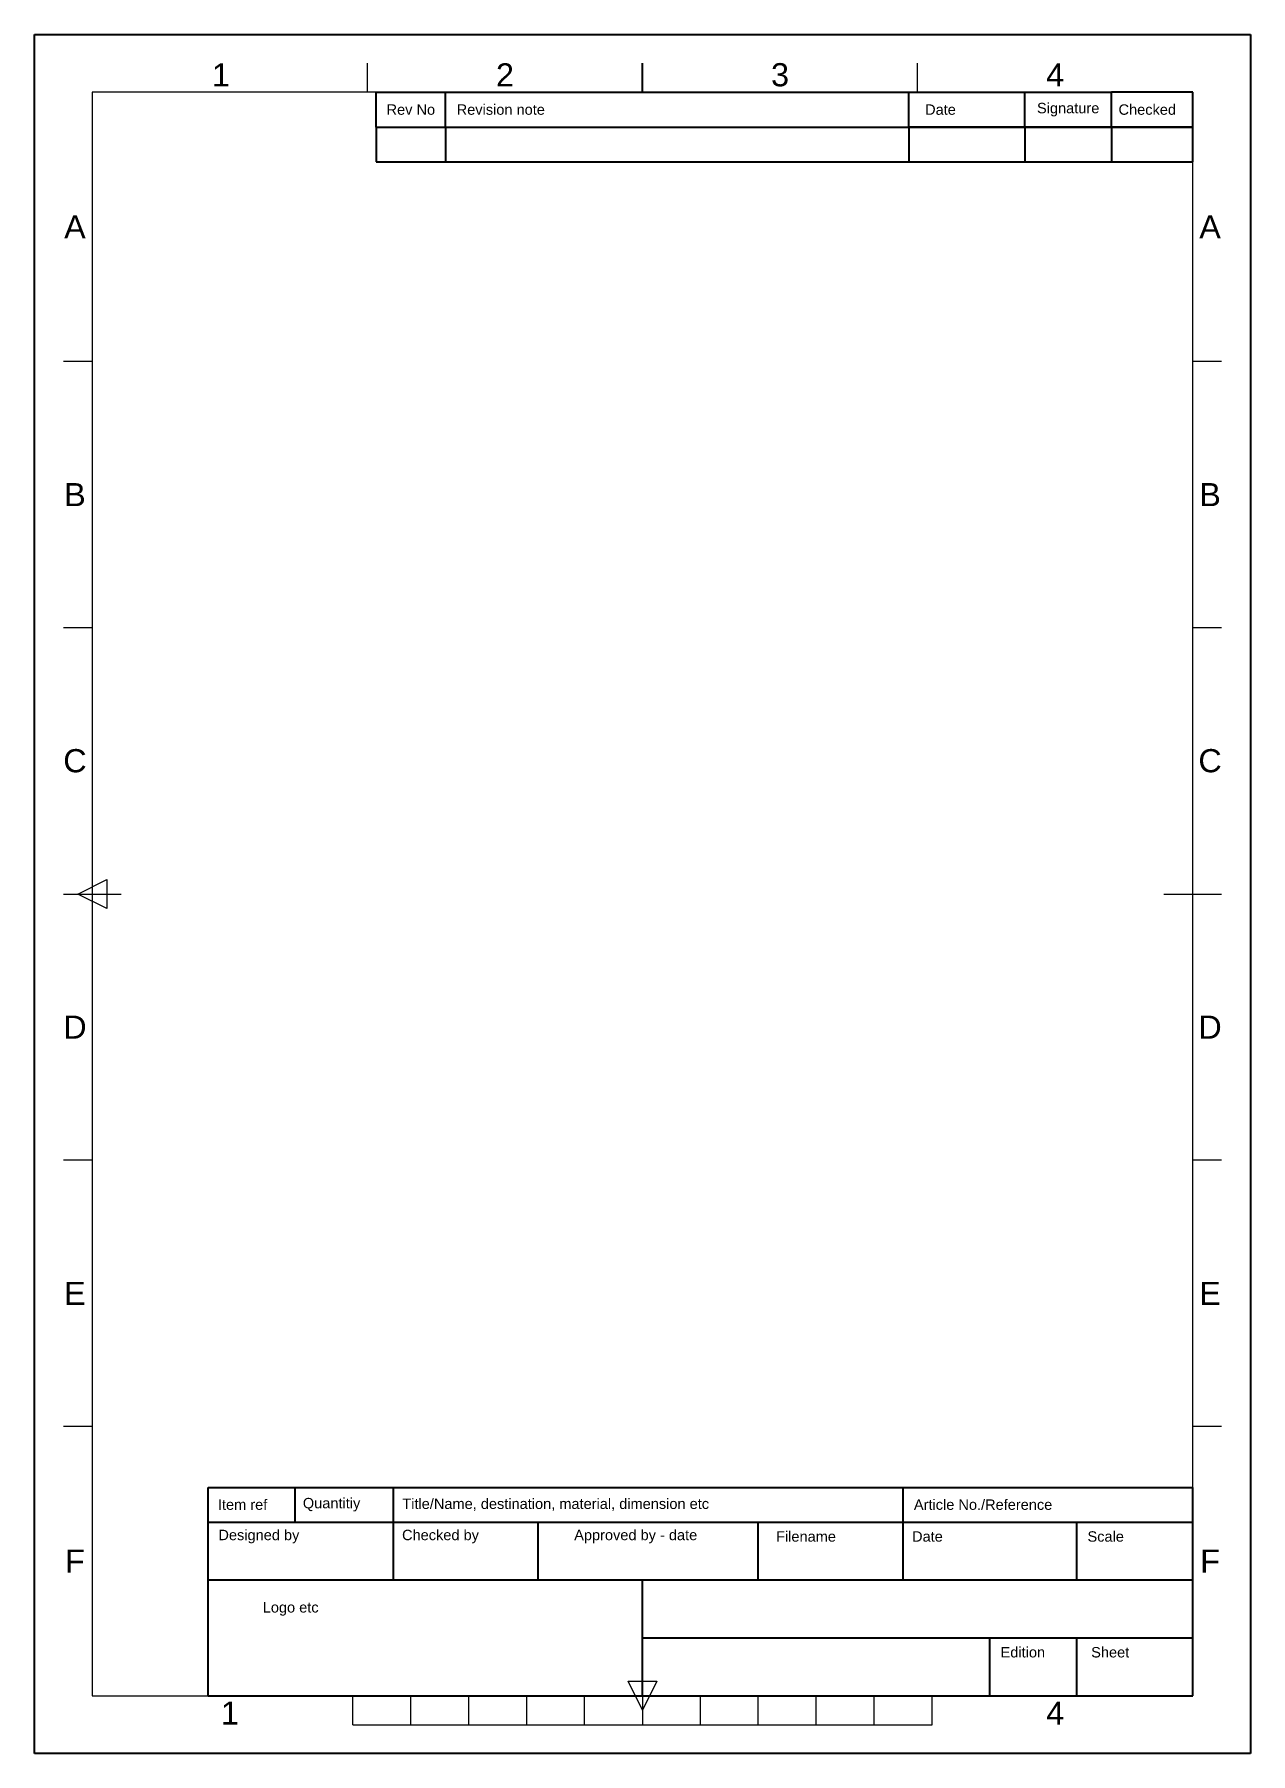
# Model space of a CAD drawing. Header units: millimetres. Extents: x 0 to 210, y 0 to 297.
import ezdxf

# ---------------------------------------------------------------- set-up
doc = ezdxf.new("R2010")
doc.units = ezdxf.units.MM
doc.layers.get('0').update_dxf_attribs({"lineweight": 25, "true_color": 0xffffff})
for name, color, linetype, lineweight, true_color in [('Border', 7, 'Continuous', 25, 0xffffff), ('Revision', 7, 'Continuous', 25, 0xffffff), ('Title', 7, 'Continuous', 25, 0xffffff)]:
    doc.layers.add(name, color=color, linetype=linetype, lineweight=lineweight, true_color=true_color)
doc.styles.add('textstyle0', font='')
doc.styles.add('textstyle1', font='')
doc.styles.add('textstyle10', font='')
doc.styles.add('textstyle11', font='')
doc.styles.add('textstyle12', font='')
doc.styles.add('textstyle13', font='')
doc.styles.add('textstyle14', font='')
doc.styles.add('textstyle15', font='')
doc.styles.add('textstyle16', font='')
doc.styles.add('textstyle17', font='')
doc.styles.add('textstyle18', font='')
doc.styles.add('textstyle19', font='')
doc.styles.add('textstyle2', font='')
doc.styles.add('textstyle20', font='')
doc.styles.add('textstyle21', font='')
doc.styles.add('textstyle22', font='')
doc.styles.add('textstyle23', font='')
doc.styles.add('textstyle24', font='')
doc.styles.add('textstyle25', font='')
doc.styles.add('textstyle26', font='')
doc.styles.add('textstyle27', font='')
doc.styles.add('textstyle28', font='')
doc.styles.add('textstyle29', font='')
doc.styles.add('textstyle3', font='')
doc.styles.add('textstyle30', font='')
doc.styles.add('textstyle31', font='')
doc.styles.add('textstyle32', font='')
doc.styles.add('textstyle33', font='')
doc.styles.add('textstyle34', font='')
doc.styles.add('textstyle35', font='')
doc.styles.add('textstyle4', font='')
doc.styles.add('textstyle5', font='')
doc.styles.add('textstyle6', font='')
doc.styles.add('textstyle7', font='')
doc.styles.add('textstyle8', font='')
doc.styles.add('textstyle9', font='')
doc.styles.get('textstyle0').set_extended_font_data('Arial')
doc.styles.get('textstyle1').set_extended_font_data('Arial')
doc.styles.get('textstyle10').set_extended_font_data('Arial')
doc.styles.get('textstyle11').set_extended_font_data('Arial')
doc.styles.get('textstyle12').set_extended_font_data('Arial')
doc.styles.get('textstyle13').set_extended_font_data('Arial')
doc.styles.get('textstyle14').set_extended_font_data('Arial')
doc.styles.get('textstyle15').set_extended_font_data('Arial')
doc.styles.get('textstyle16').set_extended_font_data('Arial')
doc.styles.get('textstyle17').set_extended_font_data('Arial')
doc.styles.get('textstyle18').set_extended_font_data('Arial')
doc.styles.get('textstyle19').set_extended_font_data('Arial')
doc.styles.get('textstyle2').set_extended_font_data('Arial')
doc.styles.get('textstyle20').set_extended_font_data('Arial')
doc.styles.get('textstyle21').set_extended_font_data('Arial')
doc.styles.get('textstyle22').set_extended_font_data('Arial')
doc.styles.get('textstyle23').set_extended_font_data('Arial')
doc.styles.get('textstyle24').set_extended_font_data('Arial')
doc.styles.get('textstyle25').set_extended_font_data('Arial')
doc.styles.get('textstyle26').set_extended_font_data('Arial')
doc.styles.get('textstyle27').set_extended_font_data('Arial')
doc.styles.get('textstyle28').set_extended_font_data('Arial')
doc.styles.get('textstyle29').set_extended_font_data('Arial')
doc.styles.get('textstyle3').set_extended_font_data('Arial')
doc.styles.get('textstyle30').set_extended_font_data('Arial')
doc.styles.get('textstyle31').set_extended_font_data('Arial')
doc.styles.get('textstyle32').set_extended_font_data('Arial')
doc.styles.get('textstyle33').set_extended_font_data('Arial')
doc.styles.get('textstyle34').set_extended_font_data('Arial')
doc.styles.get('textstyle35').set_extended_font_data('Arial')
doc.styles.get('textstyle4').set_extended_font_data('Arial')
doc.styles.get('textstyle5').set_extended_font_data('Arial')
doc.styles.get('textstyle6').set_extended_font_data('Arial')
doc.styles.get('textstyle7').set_extended_font_data('Arial')
doc.styles.get('textstyle8').set_extended_font_data('Arial')
doc.styles.get('textstyle9').set_extended_font_data('Arial')

# ---------------------------------------------------------------- blocks, each defined once
blk = doc.blocks.new('Revision')
for p, q in [((-129, 0), (-49, 0)), ((-129, -6), (-49, -6)), ((-129, -12), (-49, -12))]:
    blk.add_line(p, q)
at = {"layer": 'Revision'}
for p, q in [((-141, 0), (-129, 0)), ((-141, -6), (-141, 0)), ((-129, -6), (-129, 0)), ((-49, -6), (-49, 0)), ((-49, 0), (-14, 0)), ((-29, -6), (-29, 0)), ((0, 0), (-14, 0)), ((-14, -6), (-14, 0)), ((0, -6), (0, 0)), ((-141, -6), (-141, -12)), ((-141, -6), (-141, -6)), ((-141, -6), (-129, -6)), ((-129, -6), (-129, -12)), ((-129, -6), (-129, -6)), ((0, -6), (-49, -6)), ((-49, -6), (-49, -12)), ((-49, -6), (-29, -6)), ((-29, -6), (-29, -12)), ((-29, -6), (-14, -6)), ((-14, -6), (-14, -12)), ((-14, -6), (0, -6)), ((0, -12), (0, -6)), ((-141, -12), (-129, -12)), ((-49, -12), (0, -12))]:
    blk.add_line(p, q, dxfattribs=at)
at = {"layer": 'Revision', "char_height": 1.8, "attachment_point": 5}
for s, insert, style in [('Rev No', (-135, -3), 'textstyle17'), ('Revision note', (-119.47, -3), 'textstyle13'), ('Date', (-43.55, -3), 'textstyle14'), ('Signature', (-21.5, -3), 'textstyle15'), ('Checked', (-7.84, -3), 'textstyle16')]:
    blk.add_mtext(s, dxfattribs=dict(at, insert=insert, style=style))
blk = doc.blocks.new('Title')
at = {"layer": 'Title'}
for p, q in [((-170, 30), (-170, 36)), ((-170, 36), (0, 36)), ((-155, 30), (-155, 36)), ((-138, 30), (-138, 36)), ((-50, 30), (-50, 36)), ((0, 0), (0, 36)), ((-170, 30), (0, 30)), ((-170, 0), (-170, 30)), ((-138, 20), (-138, 30)), ((-113, 20), (-113, 30)), ((-75, 20), (-75, 30)), ((-50, 20), (-50, 30)), ((-20, 20), (-20, 30)), ((-170, 20), (0, 20)), ((-95, 0), (-95, 20)), ((-95, 10), (0, 10)), ((-35, 0), (-35, 10)), ((-20, 0), (-20, 10)), ((0, 0), (0, 10)), ((-170, 0), (0, 0))]:
    blk.add_line(p, q, dxfattribs=at)
at = {"layer": 'Title', "char_height": 1.8, "attachment_point": 5}
for s, insert, style in [('Item ref', (-164.05, 33), 'textstyle1'), ('Quantitiy', (-148.69, 33), 'textstyle0'), ('Title/Name, destination, material, dimension etc', (-109.99, 33), 'textstyle2'), ('Article No./Reference', (-36.19, 33), 'textstyle3'), ('Designed by', (-161.24, 27.5), 'textstyle4'), ('Checked by', (-129.88, 27.5), 'textstyle5'), ('Approved by - date', (-96.17, 27.5), 'textstyle6'), ('Filename', (-66.77, 27.5), 'textstyle7'), ('Date', (-45.8, 27.5), 'textstyle8'), ('Scale', (-15.02, 27.5), 'textstyle9'), ('Logo etc', (-155.75, 15), 'textstyle12'), ('Edition', (-29.33, 7.5), 'textstyle10'), ('Sheet', (-14.24, 7.5), 'textstyle11')]:
    blk.add_mtext(s, dxfattribs=dict(at, insert=insert, style=style))

msp = doc.modelspace()

# ---------------------------------------------------------------- linework, layer by layer
at = {"layer": 'Border'}
for p, q in [((0, 297), (210, 297)), ((0, 0), (0, 297)), ((210, 297), (210, 0)), ((105, 287), (105, 292)), ((210, 0), (0, 0))]:
    msp.add_line(p, q, dxfattribs=at)
at = {"layer": 'Border', "color": 0, "linetype": 'Continuous', "lineweight": 0}
for p, q in [((57.5, 287), (57.5, 292)), ((152.5, 287), (152.5, 292)), ((10, 287), (10, 287)), ((57.5, 287), (10, 287)), ((10, 287), (10, 240.5)), ((105, 287), (57.5, 287)), ((152.5, 287), (105, 287)), ((200, 287), (152.5, 287)), ((200, 287), (200, 287)), ((200, 287), (200, 287)), ((200, 240.5), (200, 287)), ((10, 240.5), (5, 240.5)), ((10, 240.5), (10, 240.5)), ((10, 240.5), (10, 194.5)), ((205, 240.5), (200, 240.5)), ((200, 240.5), (200, 240.5)), ((200, 194.5), (200, 240.5)), ((10, 194.5), (5, 194.5)), ((10, 194.5), (10, 148.5)), ((205, 194.5), (200, 194.5)), ((200, 148.5), (200, 194.5)), ((5, 148.5), (15, 148.5)), ((7.5, 148.5), (12.5, 151)), ((12.5, 146), (7.5, 148.5)), ((10, 148.5), (10, 102.5)), ((12.5, 151), (12.5, 146)), ((195, 148.5), (205, 148.5)), ((200, 102.5), (200, 148.5)), ((10, 102.5), (5, 102.5)), ((10, 102.5), (10, 56.5)), ((205, 102.5), (200, 102.5)), ((200, 56.5), (200, 102.5)), ((10, 56.5), (5, 56.5)), ((10, 56.5), (10, 10)), ((205, 56.5), (200, 56.5)), ((200, 10), (200, 56.5)), ((105, 10), (105, 15)), ((105, 7.5), (102.5, 12.5)), ((102.5, 12.5), (107.5, 12.5)), ((107.5, 12.5), (105, 7.5)), ((10, 10), (10, 10)), ((10, 10), (55, 10)), ((55, 5), (55, 10)), ((55, 10), (155, 10)), ((65, 5), (65, 10)), ((75, 5), (75, 10)), ((85, 5), (85, 10)), ((95, 5), (95, 10)), ((105, 10), (105, 5)), ((115, 5), (115, 10)), ((125, 5), (125, 10)), ((135, 5), (135, 10)), ((145, 5), (145, 10)), ((155, 5), (155, 10)), ((155, 10), (200, 10)), ((200, 10), (200, 10)), ((200, 10), (200, 10)), ((55, 5), (155, 5))]:
    msp.add_line(p, q, dxfattribs=at)

# ---------------------------------------------------------------- block references
at = {"layer": 'Revision'}
msp.add_blockref('Revision', (200, 287), dxfattribs=at)
at = {"layer": 'Title'}
msp.add_blockref('Title', (200, 10), dxfattribs=at)

# ---------------------------------------------------------------- texts
at = {"layer": 'Border', "char_height": 4}
for s, insert, attachment_point, style in [('1', (33.75, 290), 6, 'textstyle18'), ('2', (81.25, 290), 5, 'textstyle20'), ('3', (128.75, 290), 5, 'textstyle21'), ('4', (176.25, 290), 5, 'textstyle19'), ('A', (7, 263.75), 5, 'textstyle22'), ('A', (203, 263.75), 5, 'textstyle23'), ('B', (7, 217.5), 5, 'textstyle24'), ('B', (203, 217.5), 5, 'textstyle25'), ('C', (7, 171.5), 5, 'textstyle26'), ('C', (203, 171.5), 5, 'textstyle27'), ('D', (7, 125.5), 5, 'textstyle28'), ('D', (203, 125.5), 5, 'textstyle29'), ('E', (7, 79.5), 5, 'textstyle30'), ('E', (203, 79.5), 5, 'textstyle31'), ('F', (7, 33.25), 5, 'textstyle32'), ('F', (203, 33.25), 5, 'textstyle33'), ('1', (33.75, 7), 5, 'textstyle35'), ('4', (176.25, 7), 5, 'textstyle34')]:
    msp.add_mtext(s, dxfattribs=dict(at, insert=insert, attachment_point=attachment_point, style=style))

doc.saveas('drawing.dxf')
